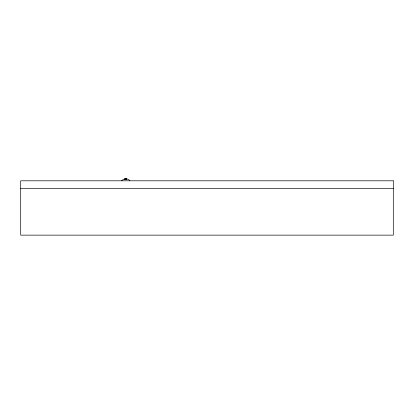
<?xml version="1.0" encoding="UTF-8"?>
<svg xmlns="http://www.w3.org/2000/svg" width="414" height="414" viewBox="0 0 414 414"><rect width="100%" height="100%" fill="white"/><g stroke="black" fill="none" stroke-linecap="round" stroke-linejoin="round"><path stroke-width="0.62" d="M121.644 180.566L123.532 179.303L126.875 178.972M125.54 178.972L126.808 178.972M125.328 178.972L126.705 178.972M125.132 178.972L126.565 178.972M124.956 178.972L126.394 178.972M124.816 178.972L126.198 178.972M124.712 178.972L125.763 178.864A5.822 5.822 0 0 1 129.877 180.566M124.624 178.972L125.98 178.972M20.7 188.561L393.3 188.561M393.3 180.804L20.7 180.804L20.7 235.136L393.3 235.136L393.3 180.804"/></g></svg>
